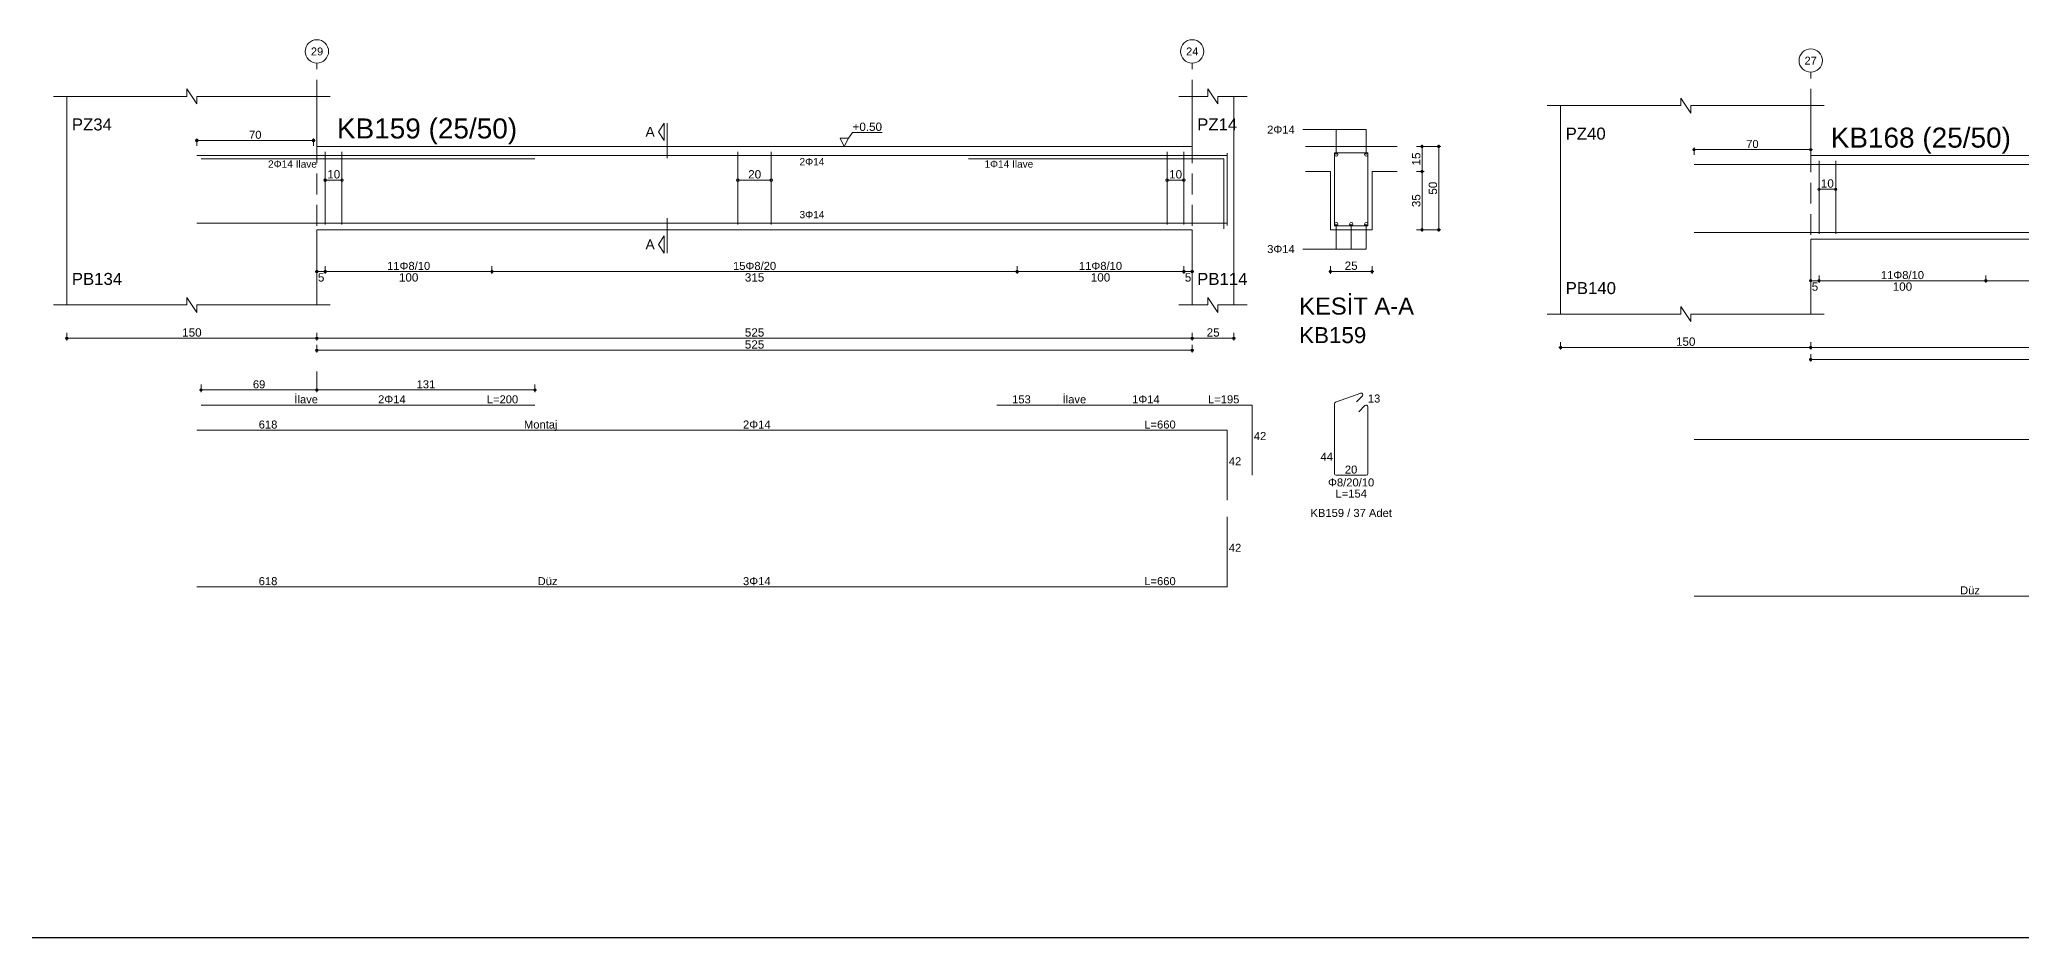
# Model space of a CAD drawing. Header units: millimetres. Extents: x 2232 to 85269, y -3593 to 5869.
# Drawn here: x 13937 to 15720, y -3593 to -2786 of the extents above; entities that cross this region are included whole.
import ezdxf

# ---------------------------------------------------------------- set-up
doc = ezdxf.new("R2010")
doc.units = ezdxf.units.MM
doc.linetypes.add('DASHDOT2', pattern=[12.7, 6.35, -3.175, 0, -3.175])
doc.linetypes.add('DASHED4', pattern=[18.75, 12.5, -6.25])
doc.layers.add('aks', color=251, linetype='DASHDOT2', lineweight=35)
for name, color, linetype in [('Donatı Topl. Uzun. Yazısı', 7, 'Continuous'), ('Donatı Uz. Yazısı', 7, 'Continuous'), ('Donatı Yazısı', 7, 'Continuous'), ('Donatı Çizgisi', 7, 'Continuous'), ('Kiriş', 7, 'Continuous'), ('Standart', 7, 'Continuous'), ('Ölçülendirme', 7, 'Continuous')]:
    doc.layers.add(name, color=color, linetype=linetype)
doc.styles.add('arial_1_18', font='arial.ttf', dxfattribs={"height": 0.2})

# ---------------------------------------------------------------- blocks, each defined once
blk = doc.blocks.new('IDE757Entity7364')
at = {"layer": 'aks', "color": 30, "linetype": 'DASHED4', "lineweight": 5}
for points in [[(15205.7, 2016.8), (15205.7, 2151.8)], [(15730.7, 2016.8), (15730.7, 2151.8)], [(15205.7, 1955.8), (15205.7, 1966.8)]]:
    blk.add_lwpolyline(points, dxfattribs=at)
at = {"layer": 'aks', "color": 1, "linetype": 'Continuous', "lineweight": 5}
for centre in [(15205.7, 2158.8), (15730.7, 2158.8)]:
    blk.add_circle(centre, 7, dxfattribs=at)
at = {"layer": 'Donatı Çizgisi', "color": 5, "linetype": 'Continuous', "lineweight": 5}
for points in [[(15133.7, 2096.4), (15751.7, 2096.4)], [(15136.2, 2094.4), (15336.5, 2094.4)], [(15210.7, 2055), (15210.7, 2098.6)], [(15220.7, 2055), (15220.7, 2098.6)], [(15458.2, 2055), (15458.2, 2098.6)], [(15478.2, 2055), (15478.2, 2098.6)], [(15596.5, 2094.4), (15749.7, 2094.4)], [(15715.7, 2055), (15715.7, 2098.6)], [(15725.7, 2055), (15725.7, 2098.6)], [(15749.7, 2052.4), (15749.7, 2094.4)], [(15751.7, 2054.4), (15751.7, 2097.8)], [(15816.1, 2054.3), (15816.1, 2097.9)], [(15816.1, 2097.9), (15836.1, 2097.9)], [(15836.1, 2054.3), (15836.1, 2097.9)], [(15133.7, 2055.8), (15751.7, 2055.8)], [(15816.1, 2054.3), (15836.1, 2054.3)], [(15816.7, 1948.5), (15831.8, 1954)], [(15829.2, 1948.7), (15832.8, 1952.3)], [(15136.2, 1946.8), (15336.5, 1946.8)], [(15613.5, 1946.8), (15766.7, 1946.8)], [(15766.7, 1904.8), (15766.7, 1946.8)], [(15816.1, 1905.7), (15816.1, 1947.6)], [(15830.6, 1942.8), (15834.3, 1946.6)], [(15836.1, 1905.7), (15836.1, 1945.8)], [(15133.7, 1931.7), (15751.7, 1931.7)], [(15751.7, 1889.7), (15751.7, 1931.7)], [(15817.1, 1904.7), (15835.1, 1904.7)], [(15751.7, 1837.8), (15751.7, 1879.8)], [(15133.7, 1837.8), (15751.7, 1837.8)]]:
    blk.add_lwpolyline(points, dxfattribs=at)
for centre in [(15817.1, 2096.9), (15835.1, 2096.9), (15817.1, 2055.3), (15826.1, 2055.3), (15835.1, 2055.3)]:
    blk.add_circle(centre, 1, dxfattribs=at)
for centre, start, end in [((15832.1, 1953), 315, 110), ((15817.1, 1947.6), 110, 180), ((15835.1, 1945.8), 0, 135), ((15817.1, 1905.7), 180, 270), ((15835.1, 1905.7), 270, 0)]:
    blk.add_arc(centre, 1.02, start, end, dxfattribs=at)
at = {"layer": 'Kiriş', "color": 1, "linetype": 'Continuous', "lineweight": 5}
for points in [[(15047.7, 2131.8), (15127.7, 2131.8)], [(15055.7, 2006.8), (15055.7, 2131.8)], [(15127.7, 2131.8), (15127.7, 2136.3)], [(15133.7, 2127.3), (15127.7, 2136.3)], [(15133.7, 2127.3), (15133.7, 2131.8)], [(15133.7, 2131.8), (15213.7, 2131.8)], [(15205.7, 2101.8), (15205.7, 2131.8)], [(15722.7, 2131.8), (15740.2, 2131.8)], [(15730.7, 2101.8), (15730.7, 2131.8)], [(15740.2, 2131.8), (15740.2, 2136.3)], [(15746.2, 2127.3), (15740.2, 2136.3)], [(15746.2, 2131.8), (15763.7, 2131.8)], [(15746.2, 2127.3), (15746.2, 2131.8)], [(15755.7, 2006.8), (15755.7, 2131.8)], [(15205.7, 2101.8), (15730.7, 2101.8)], [(15798.6, 2101.8), (15853.6, 2101.8)], [(15798.6, 2086.8), (15813.6, 2086.8)], [(15813.6, 2051.8), (15813.6, 2086.8)], [(15838.6, 2086.8), (15853.6, 2086.8)], [(15838.6, 2051.8), (15838.6, 2086.8)], [(15205.7, 2051.8), (15730.7, 2051.8)], [(15205.7, 2006.8), (15205.7, 2051.8)], [(15730.7, 2006.8), (15730.7, 2051.8)], [(15813.6, 2051.8), (15838.6, 2051.8)], [(15133.7, 2002.3), (15127.7, 2011.3)], [(15127.7, 2006.8), (15127.7, 2011.3)], [(15746.2, 2002.3), (15740.2, 2011.3)], [(15740.2, 2006.8), (15740.2, 2011.3)], [(15047.7, 2006.8), (15127.7, 2006.8)], [(15133.7, 2006.8), (15213.7, 2006.8)], [(15133.7, 2002.3), (15133.7, 2006.8)], [(15722.7, 2006.8), (15740.2, 2006.8)], [(15746.2, 2006.8), (15763.7, 2006.8)], [(15746.2, 2002.3), (15746.2, 2006.8)]]:
    blk.add_lwpolyline(points, dxfattribs=at)
at = {"layer": 'Ölçülendirme', "color": 1, "linetype": 'Continuous', "lineweight": 5}
for points in [[(15132.7, 2105.4), (15204.7, 2105.4)], [(15133.7, 2102.1), (15133.7, 2106.6)], [(15203.7, 2102.1), (15203.7, 2106.6)], [(15410.5, 2110.5), (15414, 2115.8)], [(15414, 2105.3), (15410.5, 2110.5)], [(15414, 2105.3), (15414, 2115.8)], [(15415.7, 2094.8), (15415.7, 2115.8)], [(15522, 2101.8), (15519.5, 2106.8)], [(15519.5, 2106.8), (15524.5, 2106.8)], [(15524.5, 2106.8), (15522, 2101.8)], [(15524.5, 2106.8), (15527, 2110.1)], [(15527, 2110.1), (15544.7, 2110.1)], [(15797.1, 2111.9), (15835.1, 2111.9)], [(15817.1, 2096.9), (15817.1, 2111.9)], [(15835.1, 2096.9), (15835.1, 2111.9)], [(15522, 2101.8), (15522, 2101.8)], [(15865.3, 2101.8), (15879.8, 2101.8)], [(15868.6, 2050.8), (15868.6, 2102.8)], [(15878.6, 2050.8), (15878.6, 2102.8)], [(15210.7, 2081.6), (15220.7, 2081.6)], [(15458.2, 2081.6), (15478.2, 2081.6)], [(15715.7, 2081.6), (15725.7, 2081.6)], [(15865.3, 2086.8), (15869.8, 2086.8)], [(15415.7, 2037.8), (15415.7, 2058.8)], [(15410.5, 2043), (15414, 2048.3)], [(15414, 2037.8), (15414, 2048.3)], [(15817.1, 2040.3), (15817.1, 2055.3)], [(15826.1, 2040.3), (15826.1, 2055.3)], [(15835.1, 2040.3), (15835.1, 2055.3)], [(15865.3, 2051.8), (15879.8, 2051.8)], [(15414, 2037.8), (15410.5, 2043)], [(15797.1, 2040.3), (15835.1, 2040.3)], [(15204.7, 2026.8), (15731.7, 2026.8)], [(15205.7, 2025.5), (15205.7, 2030)], [(15210.7, 2025.5), (15210.7, 2030)], [(15310.7, 2025.5), (15310.7, 2030)], [(15625.7, 2025.5), (15625.7, 2030)], [(15725.7, 2025.5), (15725.7, 2030)], [(15730.7, 2025.5), (15730.7, 2030)], [(15812.6, 2026.8), (15839.6, 2026.8)], [(15813.6, 2025.5), (15813.6, 2030)], [(15838.6, 2025.5), (15838.6, 2030)], [(15054.7, 1986.8), (15756.7, 1986.8)], [(15055.7, 1985.5), (15055.7, 1990)], [(15205.7, 1985.5), (15205.7, 1990)], [(15730.7, 1985.5), (15730.7, 1990)], [(15755.7, 1985.5), (15755.7, 1990)], [(15204.7, 1979.6), (15731.7, 1979.6)], [(15205.7, 1978.3), (15205.7, 1982.8)], [(15730.7, 1978.3), (15730.7, 1982.8)], [(15135.2, 1955.8), (15206.7, 1955.8)], [(15136.2, 1954.5), (15136.2, 1959)], [(15204.7, 1955.8), (15337.5, 1955.8)], [(15205.7, 1954.5), (15205.7, 1959)], [(15205.7, 1954.5), (15205.7, 1959)], [(15336.5, 1954.5), (15336.5, 1959)]]:
    blk.add_lwpolyline(points, dxfattribs=at)
for centre in [(15133.7, 2105.4), (15203.7, 2105.4), (15868.6, 2101.8), (15878.6, 2101.8), (15210.7, 2081.6), (15220.7, 2081.6), (15458.2, 2081.6), (15478.2, 2081.6), (15715.7, 2081.6), (15725.7, 2081.6), (15868.6, 2086.8), (15868.6, 2051.8), (15878.6, 2051.8), (15205.7, 2026.8), (15210.7, 2026.8), (15210.7, 2026.8), (15310.7, 2026.8), (15310.7, 2026.8), (15625.7, 2026.8), (15625.7, 2026.8), (15725.7, 2026.8), (15725.7, 2026.8), (15730.7, 2026.8), (15813.6, 2026.8), (15838.6, 2026.8), (15055.7, 1986.8), (15205.7, 1986.8), (15205.7, 1986.8), (15730.7, 1986.8), (15730.7, 1986.8), (15755.7, 1986.8), (15205.7, 1979.6), (15730.7, 1979.6), (15136.2, 1955.8), (15205.7, 1955.8), (15205.7, 1955.8), (15336.5, 1955.8)]:
    blk.add_circle(centre, 0.75, dxfattribs=at)
at = {"layer": 'aks', "color": 1, "linetype": 'Continuous', "lineweight": 5, "style": 'arial_1_18'}
for s, p in [('29', (15202.1, 2156.4)), ('24', (15727.1, 2156.4))]:
    blk.add_text(s, height=4.73, dxfattribs=at).set_placement(p)
at = {"layer": 'Donatı Topl. Uzun. Yazısı', "color": 1, "linetype": 'Continuous', "lineweight": 5, "style": 'arial_1_18'}
for s, p in [('L=200', (15307.6, 1947.8)), ('L=195', (15740.2, 1947.8)), ('L=660', (15702, 1932.7)), ('L=154', (15816.7, 1891.3)), ('L=660', (15702, 1838.8))]:
    blk.add_text(s, height=4.8, dxfattribs=at).set_placement(p)
at = {"layer": 'Donatı Uz. Yazısı', "color": 1, "linetype": 'Continuous', "lineweight": 5, "style": 'arial_1_18'}
for s, p in [('153', (15622.7, 1947.8)), ('13', (15836.1, 1948.3)), ('618', (15170.8, 1932.7)), ('42', (15767.7, 1925.8)), ('42', (15752.7, 1910.7)), ('44', (15807.7, 1913.4)), ('20', (15822.3, 1905.7)), ('42', (15752.7, 1858.8)), ('618', (15170.8, 1838.8))]:
    blk.add_text(s, height=4.8, dxfattribs=at).set_placement(p)
at = {"layer": 'Donatı Yazısı', "color": 5, "linetype": 'Continuous', "lineweight": 5, "style": 'arial_1_18'}
for s, height, p in [('2Φ14', 4.8, (15775.7, 2109.5)), ('2Φ14 İlave', 4.32, (15176.4, 2089.1)), ('1Φ14 İlave', 4.32, (15606.1, 2089.1)), ('3Φ14', 4.8, (15775.7, 2037.9)), ('2Φ14', 4.8, (15242.4, 1947.8)), ('1Φ14', 4.8, (15694.7, 1947.8)), ('2Φ14', 4.8, (15461.3, 1932.7)), ('Φ8/20/10', 4.8, (15812.2, 1898)), ('KB159 / 37 Adet', 4.8, (15801.7, 1879.7)), ('3Φ14', 4.8, (15461.3, 1838.8))]:
    blk.add_text(s, height=height, dxfattribs=at).set_placement(p)
for s, p in [('2Φ14', (15495.2, 2090.5)), ('3Φ14', (15495.2, 2058.8))]:
    blk.add_text(s, height=4.32, rotation=360, dxfattribs=at).set_placement(p)
at = {"layer": 'Donatı Yazısı', "color": 1, "linetype": 'Continuous', "lineweight": 5, "style": 'arial_1_18'}
for s, p in [('İlave', (15192.2, 1947.8)), ('İlave', (15653, 1947.8)), ('Montaj', (15329.9, 1932.7)), ('Düz', (15338.1, 1838.8))]:
    blk.add_text(s, height=4.8, dxfattribs=at).set_placement(p)
at = {"layer": 'Kiriş', "color": 1, "linetype": 'Continuous', "lineweight": 5, "style": 'arial_1_18'}
for s, height, p in [('PZ34', 7.2, (15058.7, 2111.4)), ('KB159 (25/50)', 12, (15217.7, 2106.6)), ('PZ14', 7.2, (15733.7, 2111.4)), ('PB134', 7.2, (15058.7, 2018.8)), ('PB114', 7.2, (15733.7, 2018.8)), ('KESİT A-A', 10.2, (15794.9, 2001)), ('KB159', 9.6, (15794.9, 1983.9))]:
    blk.add_text(s, height=height, dxfattribs=at).set_placement(p)
at = {"layer": 'Ölçülendirme', "color": 1, "linetype": 'Continuous', "lineweight": 5, "style": 'arial_1_18'}
for s, height, p in [('+0.50', 5, (15527, 2111.1)), ('70', 4.8, (15165, 2106.4)), ('A', 5.95, (15402.8, 2107.6)), ('A', 5.95, (15402.8, 2040.1)), ('25', 5, (15822.2, 2027.8)), ('5', 5, (15206.3, 2020.8)), ('100', 5, (15254.9, 2020.8)), ('315', 5, (15462.4, 2020.8)), ('100', 5, (15669.9, 2020.8)), ('5', 5, (15726.3, 2020.8)), ('150', 5, (15124.9, 1987.8)), ('525', 5, (15462.4, 1987.8)), ('525', 5, (15462.4, 1980.6)), ('25', 5, (15739.4, 1987.8))]:
    blk.add_text(s, height=height, dxfattribs=at).set_placement(p)
for s, rotation, p in [('15', 90, (15867.6, 2090.4)), ('10', 360, (15211.9, 2082.6)), ('20', 360, (15464.4, 2082.6)), ('10', 360, (15716.9, 2082.6)), ('50', 90, (15877.6, 2072.9)), ('35', 90, (15867.6, 2065.4))]:
    blk.add_text(s, height=5, rotation=rotation, dxfattribs=at).set_placement(p)
at = {"layer": 'Ölçülendirme', "color": 5, "linetype": 'Continuous', "lineweight": 5, "style": 'arial_1_18'}
for s, p in [('11Φ8/10', (15247.8, 2027.8)), ('15Φ8/20', (15455.3, 2027.8)), ('11Φ8/10', (15662.8, 2027.8)), ('69', (15167.3, 1956.8)), ('131', (15265.5, 1956.8))]:
    blk.add_text(s, height=4.8, dxfattribs=at).set_placement(p)
blk = doc.blocks.new('IDE757Entity7369')
at = {"layer": 'aks', "color": 30, "linetype": 'DASHED4', "lineweight": 5}
blk.add_lwpolyline([(19962.8, 2031.9), (19962.8, 2166.9)], dxfattribs=at)
at = {"layer": 'aks', "color": 1, "linetype": 'Continuous', "lineweight": 5}
blk.add_circle((19962.8, 2173.9), 7, dxfattribs=at)
at = {"layer": 'Donatı Çizgisi', "color": 5, "linetype": 'Continuous', "lineweight": 5}
for points in [[(19892.8, 2111.5), (20937.8, 2111.5)], [(19967.8, 2070.1), (19967.8, 2113.7)], [(19977.8, 2070.1), (19977.8, 2113.7)], [(19892.8, 2070.9), (20937.8, 2070.9)], [(19892.8, 1946.8), (20937.8, 1946.8)], [(19892.8, 1852.9), (20382.8, 1852.9)]]:
    blk.add_lwpolyline(points, dxfattribs=at)
at = {"layer": 'Kiriş', "color": 1, "linetype": 'Continuous', "lineweight": 5}
for points in [[(19804.8, 2146.9), (19884.8, 2146.9)], [(19812.8, 2021.9), (19812.8, 2146.9)], [(19884.8, 2146.9), (19884.8, 2151.4)], [(19890.8, 2142.4), (19884.8, 2151.4)], [(19890.8, 2142.4), (19890.8, 2146.9)], [(19890.8, 2146.9), (19970.8, 2146.9)], [(19962.8, 2116.9), (19962.8, 2146.9)], [(19962.8, 2116.9), (20312.8, 2116.9)], [(19962.8, 2066.9), (20312.8, 2066.9)], [(19962.8, 2021.9), (19962.8, 2066.9)], [(19804.8, 2021.9), (19884.8, 2021.9)], [(19890.8, 2017.4), (19884.8, 2026.4)], [(19884.8, 2021.9), (19884.8, 2026.4)], [(19890.8, 2021.9), (19970.8, 2021.9)], [(19890.8, 2017.4), (19890.8, 2021.9)]]:
    blk.add_lwpolyline(points, dxfattribs=at)
at = {"layer": 'Ölçülendirme', "color": 1, "linetype": 'Continuous', "lineweight": 5}
for points in [[(19891.8, 2120.5), (19963.8, 2120.5)], [(19892.8, 2117.3), (19892.8, 2121.8)], [(19962.8, 2117.3), (19962.8, 2121.8)], [(19967.8, 2096.7), (19977.8, 2096.7)], [(19962.8, 2040.6), (19962.8, 2045.1)], [(19967.8, 2040.6), (19967.8, 2045.1)], [(20067.8, 2040.6), (20067.8, 2045.1)], [(19961.8, 2041.9), (20313.8, 2041.9)], [(19811.8, 2001.9), (21123.8, 2001.9)], [(19812.8, 2000.6), (19812.8, 2005.1)], [(19962.8, 2000.6), (19962.8, 2005.1)], [(19962.8, 1993.4), (19962.8, 1997.9)], [(19961.8, 1994.7), (20868.8, 1994.7)]]:
    blk.add_lwpolyline(points, dxfattribs=at)
for centre in [(19892.8, 2120.5), (19962.8, 2120.5), (19967.8, 2096.7), (19977.8, 2096.7), (19962.8, 2041.9), (19967.8, 2041.9), (19967.8, 2041.9), (20067.8, 2041.9), (20067.8, 2041.9), (19812.8, 2001.9), (19962.8, 2001.9), (19962.8, 2001.9), (19962.8, 1994.7)]:
    blk.add_circle(centre, 0.75, dxfattribs=at)
at = {"layer": 'aks', "color": 1, "linetype": 'Continuous', "lineweight": 5, "style": 'arial_1_18'}
blk.add_text('27', height=4.73, dxfattribs=at).set_placement((19959.1, 2171.5))
at = {"layer": 'Donatı Yazısı', "color": 1, "linetype": 'Continuous', "lineweight": 5, "style": 'arial_1_18'}
blk.add_text('Düz', height=4.8, dxfattribs=at).set_placement((20052.4, 1853.9))
at = {"layer": 'Kiriş', "color": 1, "linetype": 'Continuous', "lineweight": 5, "style": 'arial_1_18'}
for s, height, p in [('PZ40', 7.2, (19815.8, 2126.5)), ('KB168 (25/50)', 12, (19974.8, 2121.7)), ('PB140', 7.2, (19815.8, 2033.9))]:
    blk.add_text(s, height=height, dxfattribs=at).set_placement(p)
at = {"layer": 'Ölçülendirme', "color": 1, "linetype": 'Continuous', "lineweight": 5, "style": 'arial_1_18'}
for s, height, p in [('70', 4.8, (19924.1, 2121.5)), ('5', 5, (19963.4, 2035.9)), ('100', 5, (20012, 2035.9)), ('150', 5, (19882, 2002.9))]:
    blk.add_text(s, height=height, dxfattribs=at).set_placement(p)
blk.add_text('10', height=5, rotation=360, dxfattribs=at).set_placement((19968.9, 2097.7))
at = {"layer": 'Ölçülendirme', "color": 5, "linetype": 'Continuous', "lineweight": 5, "style": 'arial_1_18'}
blk.add_text('11Φ8/10', height=4.8, dxfattribs=at).set_placement((20004.9, 2042.9))

msp = doc.modelspace()

# ---------------------------------------------------------------- linework, layer by layer
msp.add_line((3332.4, -3593.4), (85269.2, -3593.4))

# ---------------------------------------------------------------- block references
at = {"layer": 'Standart', "xscale": 1.5, "yscale": 1.5, "zscale": 1.5}
for name, p in [('IDE757Entity7364', (-8621.8, -6034.9)), ('IDE757Entity7369', (-14413.4, -6065.8))]:
    msp.add_blockref(name, p, dxfattribs=at)

doc.saveas('drawing.dxf')
